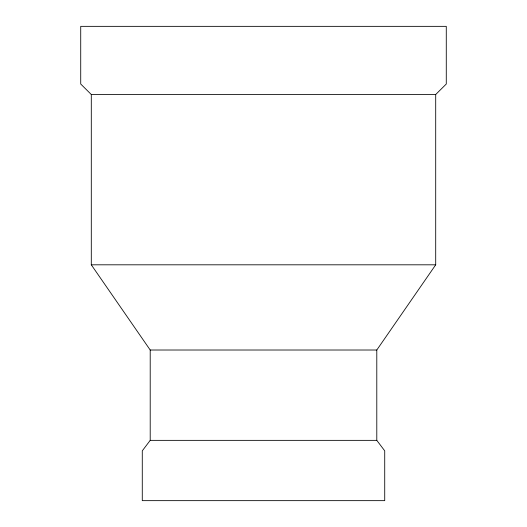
<?xml version="1.0" encoding="UTF-8"?>
<svg xmlns="http://www.w3.org/2000/svg" width="527" height="527" viewBox="0 0 527 527"><rect width="100%" height="100%" fill="white"/><g stroke="black" fill="none" stroke-linecap="round" stroke-linejoin="round"><path stroke-width="0.79" d="M91.296 94.511L91.296 264.811L150.208 350.014L150.208 440.355L142.277 450.842L142.277 500.65L384.723 500.65L384.723 450.842L376.792 440.355L376.792 350.014L435.704 264.811L435.704 94.511L446.277 84.024L446.277 26.35L80.723 26.35L80.723 84.024L91.296 94.511L435.704 94.511M91.296 264.811L435.704 264.811M150.208 350.014L376.792 350.014M150.208 440.355L376.792 440.355"/></g></svg>
